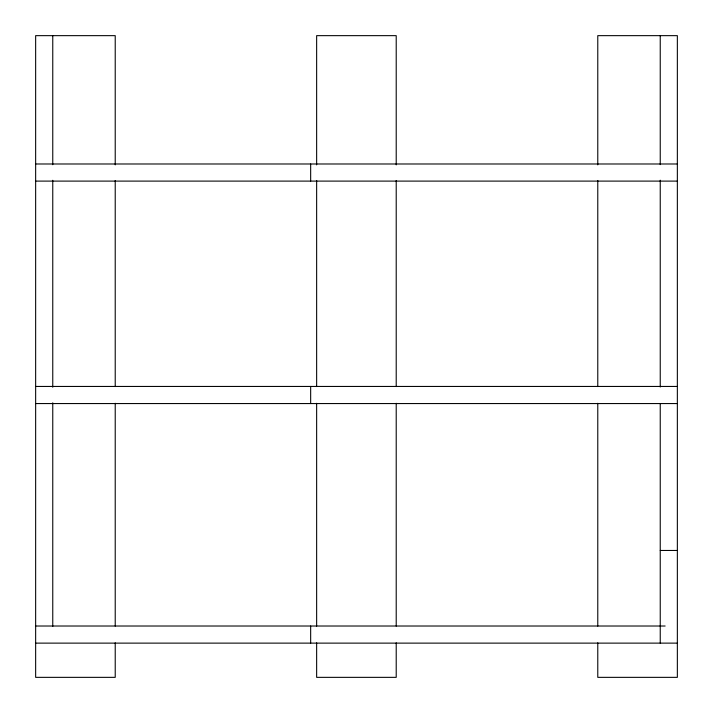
<?xml version="1.0" encoding="UTF-8"?>
<svg xmlns="http://www.w3.org/2000/svg" width="713" height="713" viewBox="0 0 713 713"><rect width="100%" height="100%" fill="white"/><g stroke="black" fill="none" stroke-linecap="round" stroke-linejoin="round"><path stroke-width="1.07" d="M35.65 163.99L677.35 163.99M35.65 181.102L677.35 181.102M35.65 386.446L677.35 386.446M35.65 403.558L677.35 403.558M660.238 550.463L677.35 550.463M35.65 626.014L665.131 626.014M35.65 643.126L677.35 643.126M660.238 35.65L660.238 164.632M660.238 180.202L660.238 387.016M660.238 403.692L660.238 643.126M597.779 164.881L597.779 35.65L677.35 35.65L677.35 677.35L597.779 677.35L597.779 642.814M597.779 180.478L597.779 386.58M597.779 403.291L597.779 626.103M396.214 164.881L396.214 35.65L316.643 35.65L316.643 164.881M396.214 180.478L396.214 386.58M396.214 403.291L396.214 626.103M396.214 642.814L396.214 677.35L316.643 677.35L316.643 642.814M316.643 180.478L316.643 386.58M316.643 403.291L316.643 626.103M310.663 163.99L310.663 181.102M310.663 386.446L310.663 403.558M310.663 626.014L310.663 643.126M115.221 164.881L115.221 35.65L35.65 35.65L35.65 677.35L115.221 677.35L115.221 642.814M115.221 180.478L115.221 386.58M115.221 403.291L115.221 626.103M52.762 35.65L52.762 164.712M52.762 180.291L52.762 387.23M52.762 402.809L52.762 626.433"/></g></svg>
